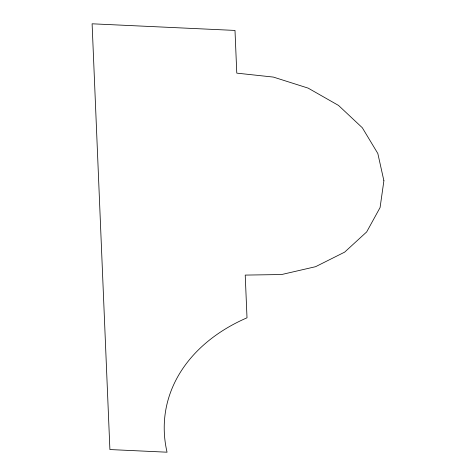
<?xml version="1.0" encoding="UTF-8"?>
<svg xmlns="http://www.w3.org/2000/svg" width="476" height="476" viewBox="0 0 476 476"><rect width="100%" height="100%" fill="white"/><g stroke="black" fill="none" stroke-linecap="round" stroke-linejoin="round"><path stroke-width="0.71" d="M383.894 180.743L380.086 207.542L366.675 231.931L344.642 252.137L315.588 266.691L281.625 274.533L245.223 275.092L247.008 317.807A189.127 138.992 8.7 0 0 167.058 452.2L109.902 449.552L92.106 23.8L234.995 30.428L236.78 73.137L273.367 77.082L308.121 88.114L338.507 105.422L362.319 127.752L377.825 153.486L383.894 180.743"/></g></svg>
